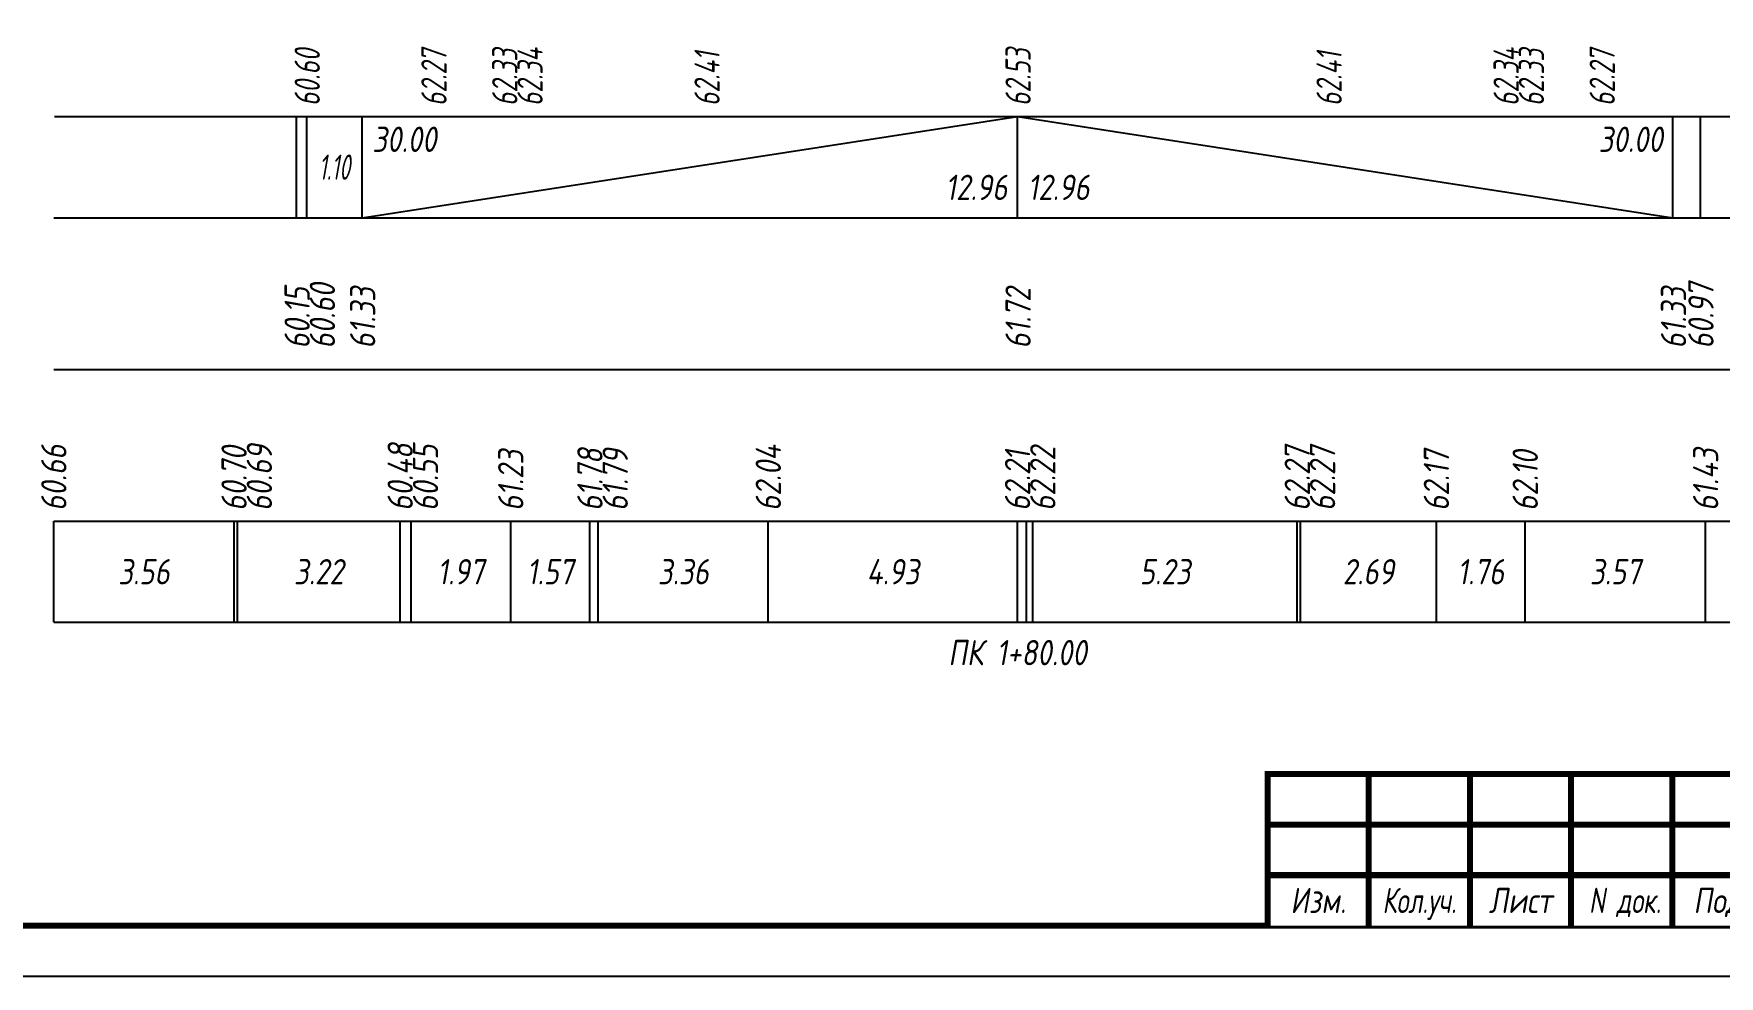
# Model space of a CAD drawing. Extents: x -717 to 1451, y -133302 to 233.
# Drawn here: x 78 to 244.6, y -2827.4 to -2734.2 of the extents above; entities that cross this region are included whole.
import ezdxf
from ezdxf.enums import TextEntityAlignment as Align

# ---------------------------------------------------------------- set-up
doc = ezdxf.new("R2010")
doc.units = 0
for name, color, linetype in [('Зарамочное оформление', 7, 'Continuous'), ('Код_510', 7, 'Continuous'), ('Код_514', 1, 'Continuous'), ('Код_516', 1, 'Continuous'), ('Подписи поперечников', 7, 'Continuous'), ('Таблица', 7, 'Continuous')]:
    doc.layers.add(name, color=color, linetype=linetype)
doc.styles.add('М', font='romand.shx', dxfattribs={"width": 0.8, "oblique": 10, "height": 2.5})

# ---------------------------------------------------------------- blocks, each defined once
blk = doc.blocks.new('Штамп')
at = {"linetype": 'Continuous'}
blk.add_wipeout([(199.95, -411.25), (384.95, -411.25), (384.95, -426.25), (199.95, -426.25)], dxfattribs=at).dxf.layer = 'Зарамочное оформление'
at = {"layer": 'Зарамочное оформление', "linetype": 'Continuous', "lineweight": -3, "const_width": 0.6, "flags": 128}
for points in [[(199.95, -426.25), (199.95, -411.25), (384.95, -411.25)], [(209.95, -411.25), (209.95, -426.25)], [(219.95, -411.25), (219.95, -426.25)], [(229.95, -411.25), (229.95, -426.25)], [(239.95, -411.25), (239.95, -426.25)], [(199.95, -416.25), (264.95, -416.25)], [(199.95, -421.25), (264.95, -421.25)]]:
    blk.add_lwpolyline(points, dxfattribs=at)
at = {"layer": 'Зарамочное оформление', "linetype": 'Continuous', "style": 'М', "oblique": 10}
for s, width, p in [('Изм.', 0.8, (204.95, -423.75)), ('Кол.уч.', 0.7, (214.95, -423.75)), ('Лист', 0.8, (224.95, -423.75)), ('N док.', 0.7, (235.28, -423.75)), ('Подпись', 0.8, (247.45, -423.75))]:
    blk.add_text(s, height=2.5, dxfattribs=dict(at, width=width)).set_placement(p, align=Align.MIDDLE_CENTER)
blk = doc.blocks.new('шифр')
blk.add_blockref('Штамп', (0, -2456))

msp = doc.modelspace()

# ---------------------------------------------------------------- linework, layer by layer
at = {"flags": 128}
msp.add_lwpolyline([(-30.054, -2827.421), (389.946, -2827.421), (389.946, -2530.421), (-30.054, -2530.421)], close=True, dxfattribs=at)
at = {"const_width": 0.6, "flags": 128}
msp.add_lwpolyline([(-10.054, -2822.421), (384.946, -2822.421), (384.946, -2535.421), (-10.054, -2535.421)], close=True, dxfattribs=at)
at = {"layer": 'Код_510'}
for p, q in [((79.946, -2792.421), (79.946, -2782.421)), ((97.767, -2792.421), (97.767, -2782.421)), ((98.104, -2792.421), (98.104, -2782.421)), ((114.193, -2792.421), (114.193, -2782.421)), ((115.277, -2792.421), (115.277, -2782.421)), ((125.12, -2792.421), (125.12, -2782.421)), ((132.95, -2792.421), (132.95, -2782.421)), ((133.776, -2792.421), (133.776, -2782.421)), ((150.584, -2792.421), (150.584, -2782.421)), ((175.225, -2792.421), (175.225, -2782.421)), ((176.105, -2792.421), (176.105, -2782.421)), ((176.724, -2792.421), (176.724, -2782.421)), ((202.881, -2792.421), (202.881, -2782.421)), ((203.201, -2792.421), (203.201, -2782.421)), ((216.636, -2792.421), (216.636, -2782.421)), ((225.421, -2792.421), (225.421, -2782.421)), ((243.255, -2792.421), (243.255, -2782.421))]:
    msp.add_line(p, q, dxfattribs=at)
at = {"layer": 'Код_516'}
for p, q in [((103.946, -2752.421), (103.946, -2742.421)), ((104.946, -2752.421), (104.946, -2742.421)), ((104.946, -2752.421), (104.946, -2742.421)), ((110.427, -2752.421), (110.427, -2742.421)), ((110.427, -2752.421), (175.225, -2742.421)), ((175.225, -2752.421), (175.225, -2742.421)), ((175.225, -2742.421), (240.024, -2752.421)), ((240.024, -2752.421), (240.024, -2742.421)), ((242.737, -2752.421), (242.737, -2742.421)), ((242.737, -2752.421), (242.737, -2742.421))]:
    msp.add_line(p, q, dxfattribs=at)
at = {"layer": 'Таблица'}
for p, q in [((80, -2742.421), (283.287, -2742.421)), ((79.946, -2752.421), (283.233, -2752.421)), ((79.946, -2767.421), (283.233, -2767.421)), ((79.946, -2782.421), (283.233, -2782.421)), ((79.946, -2792.421), (283.233, -2792.421))]:
    msp.add_line(p, q, dxfattribs=at)

# ---------------------------------------------------------------- texts
at = {"layer": 'Код_510', "style": 'М', "oblique": 10, "width": 0.8}
for s, p in [('60.48', (114.193, -2781.421)), ('60.55', (116.693, -2781.421)), ('60.66', (79.946, -2781.421)), ('60.70', (97.767, -2781.421)), ('60.69', (100.267, -2781.421)), ('61.23', (125.12, -2781.421)), ('61.78', (132.95, -2781.421)), ('61.79', (135.45, -2781.421)), ('62.04', (150.584, -2781.421)), ('62.21', (175.225, -2781.421)), ('62.22', (177.725, -2781.421)), ('62.27', (202.881, -2781.421)), ('62.27', (205.381, -2781.421)), ('62.17', (216.636, -2781.421)), ('62.10', (225.421, -2781.421)), ('61.43', (243.255, -2781.421))]:
    msp.add_text(s, height=2.5, rotation=90, dxfattribs=at).set_placement(p, align=Align.MIDDLE_LEFT)
for s, p in [('3.56', (88.856, -2787.421)), ('3.22', (106.148, -2787.421)), ('1.97', (120.199, -2787.421)), ('1.57', (129.035, -2787.421)), ('3.36', (142.18, -2787.421)), ('4.93', (162.905, -2787.421)), ('5.23', (189.803, -2787.421)), ('2.69', (209.919, -2787.421)), ('1.76', (221.029, -2787.421)), ('3.57', (234.338, -2787.421))]:
    msp.add_text(s, height=2.5, dxfattribs=at).set_placement(p, align=Align.MIDDLE_CENTER)
at = {"layer": 'Код_514', "style": 'М', "oblique": 10, "width": 0.7}
for s, p in [('60.60', (105, -2741.382)), ('62.27', (117.53, -2741.382)), ('62.33', (124.53, -2741.382)), ('62.34', (127.03, -2741.382)), ('62.41', (144.53, -2741.382)), ('62.53', (175.28, -2741.382)), ('62.41', (206.03, -2741.382)), ('62.34', (223.53, -2741.382)), ('62.33', (226.03, -2741.382)), ('62.27', (233.03, -2741.382))]:
    msp.add_text(s, height=2.5, rotation=90, dxfattribs=at).set_placement(p, align=Align.MIDDLE_LEFT)
at = {"layer": 'Код_516', "style": 'М', "oblique": 10, "width": 0.8}
msp.add_text('30.00', height=2.5, dxfattribs=at).set_placement((111.427, -2743.421), align=Align.TOP_LEFT)
msp.add_text('30.00', height=2.5, dxfattribs=at).set_placement((239.024, -2743.421), align=Align.TOP_RIGHT)
at = {"layer": 'Код_516', "style": 'М', "oblique": 10, "width": 0.6}
msp.add_text('1.10', height=2.5, dxfattribs=at).set_placement((107.686, -2747.421), align=Align.MIDDLE_CENTER)
at = {"layer": 'Код_516', "style": 'М', "oblique": 10, "width": 0.8}
msp.add_text('12.96', height=2.5, dxfattribs=at).set_placement((174.225, -2751.421), align=Align.BOTTOM_RIGHT)
msp.add_text('12.96', height=2.5, dxfattribs=at).set_placement((176.225, -2751.421), align=Align.BOTTOM_LEFT)
for s, p in [('60.15', (104, -2765.371)), ('60.60', (106.5, -2765.371)), ('61.33', (110.481, -2765.371)), ('61.72', (175.28, -2765.371)), ('61.33', (240.078, -2765.371)), ('60.97', (242.791, -2765.371))]:
    msp.add_text(s, height=2.5, rotation=90, dxfattribs=at).set_placement(p, align=Align.MIDDLE_LEFT)
at = {"layer": 'Подписи поперечников', "style": 'М', "oblique": 10, "width": 0.8}
msp.add_text('ПК 1+80.00', height=2.5, dxfattribs=at).set_placement((175.225, -2797.421), align=Align.BOTTOM_CENTER)

# ---------------------------------------------------------------- next in the draw order: block references
msp.add_blockref('шифр', (0, 59.829))

doc.saveas('drawing.dxf')
